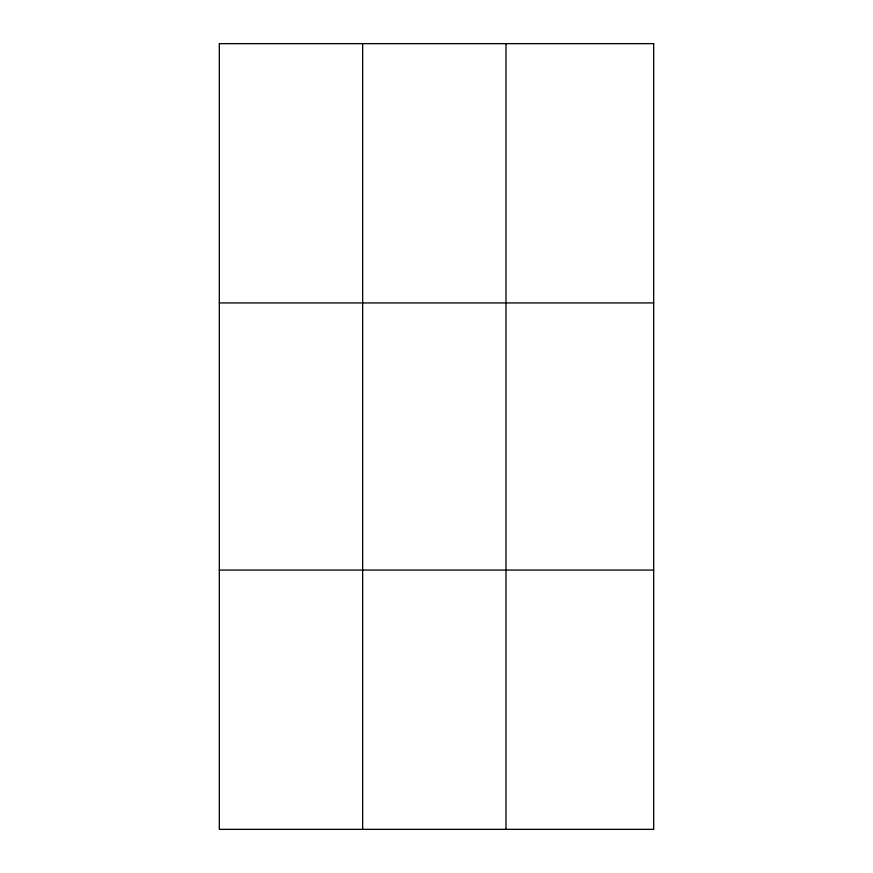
<?xml version="1.0" encoding="UTF-8"?>
<svg xmlns="http://www.w3.org/2000/svg" width="873" height="873" viewBox="0 0 873 873"><rect width="100%" height="100%" fill="white"/><g stroke="black" fill="none" stroke-linecap="round" stroke-linejoin="round"><path stroke-width="1.31" d="M362.655 43.65L362.655 829.35M506.002 43.65L506.002 829.35M219.319 302.931L653.681 302.931M219.319 570.069L653.681 570.069M653.681 43.65L653.681 829.35L219.319 829.35L219.319 43.65L653.681 43.65"/></g></svg>
